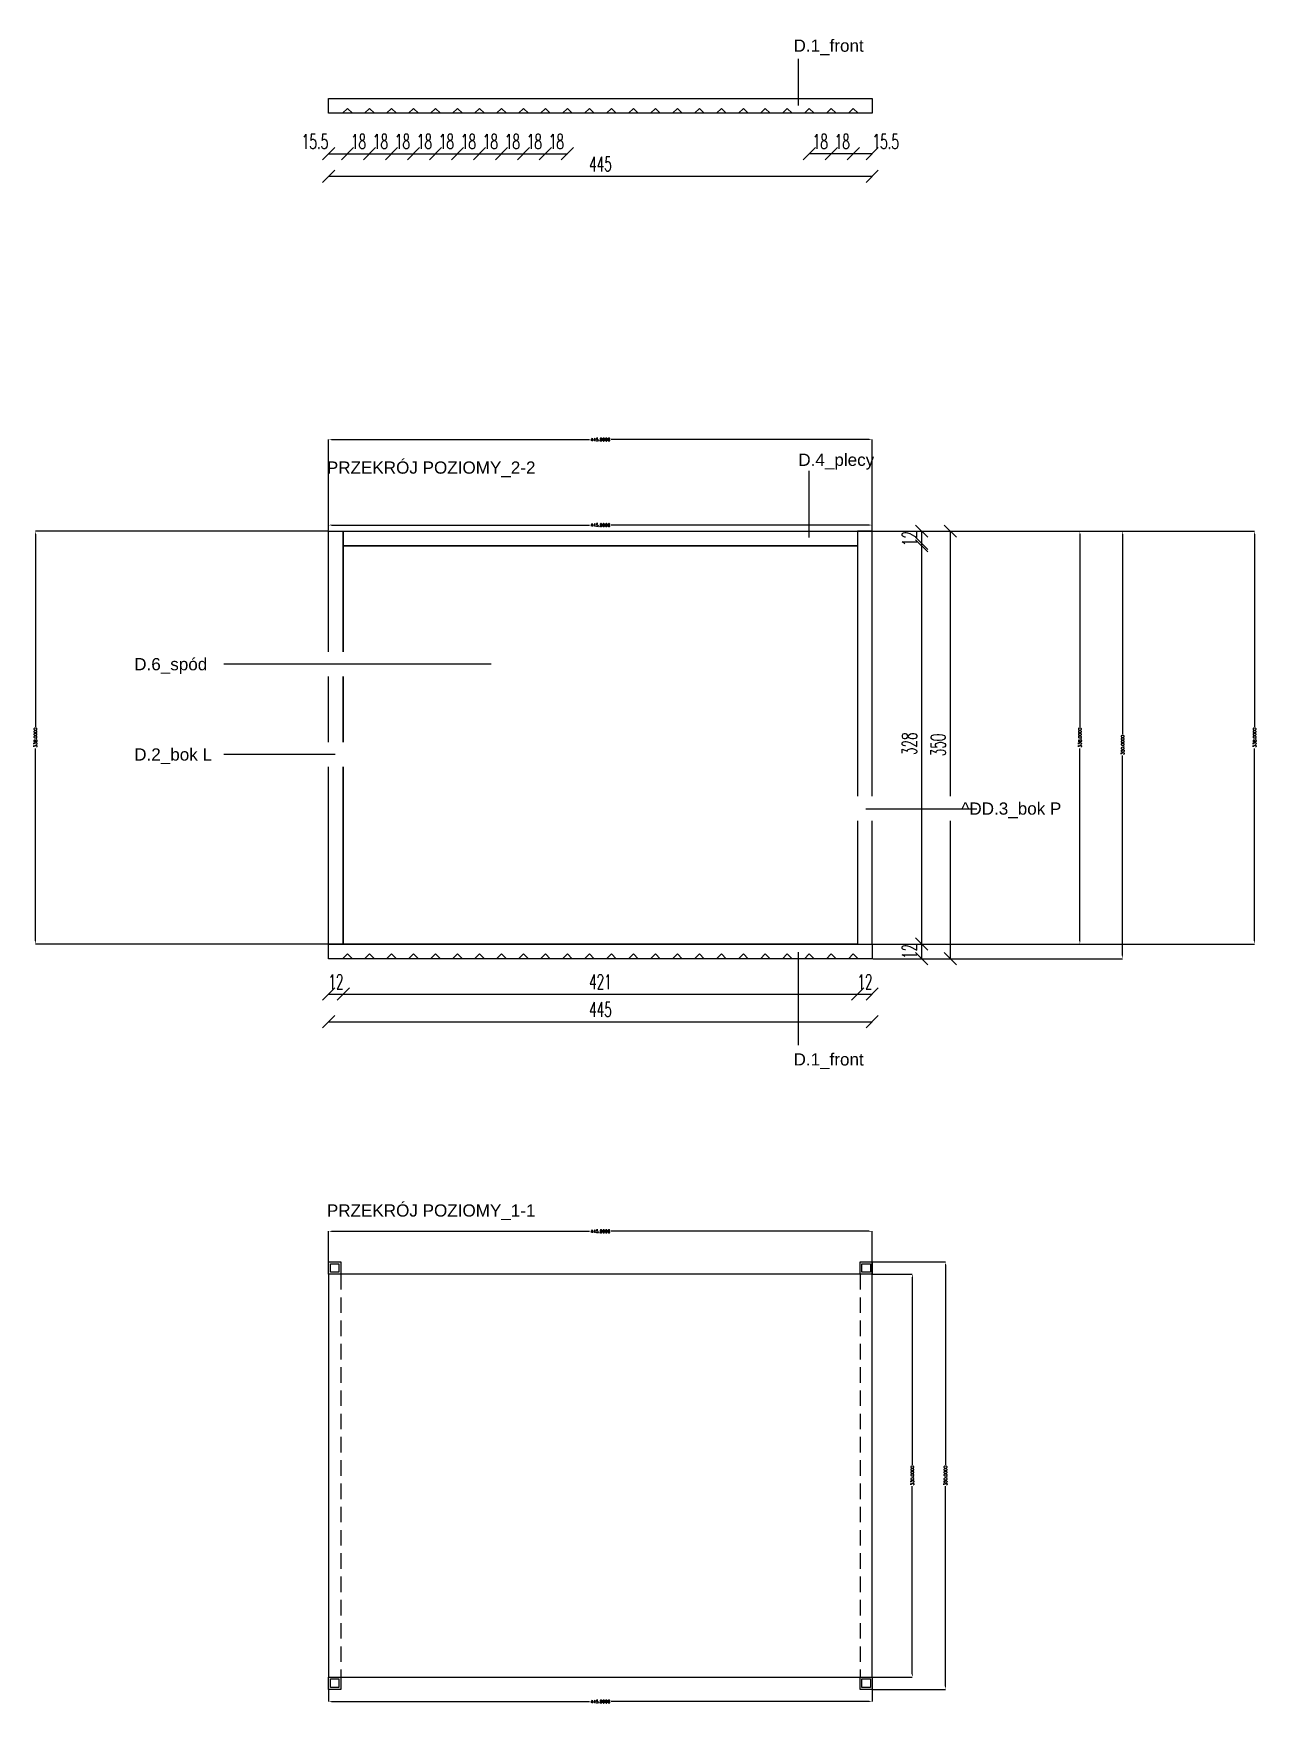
# Model space of a CAD drawing. Header units: millimetres. Extents: x -242 to 1157, y 0 to 2967.
# Drawn here: x -242 to 760, y 1600 to 2967 of the extents above; entities that cross this region are included whole.
import ezdxf

# ---------------------------------------------------------------- set-up
doc = ezdxf.new("R2010")
doc.units = ezdxf.units.MM
doc.linetypes.add('DASHED', pattern=[19.05, 12.7, -6.35])
for name, color, linetype in [('D - sklejka - przekrój', 30, 'Continuous'), ('D - sklejka - widok', 40, 'Continuous'), ('IN - wymiar', 142, 'Continuous'), ('M - stal - przekrój', 140, 'Continuous'), ('M - stal - widok', 150, 'Continuous'), ('O - opis', 94, 'Continuous')]:
    doc.layers.add(name, color=color, linetype=linetype)
doc.layers.add('DIMENSION', color=3, linetype='Continuous', lineweight=25)
doc.styles.add('BA_wymiarowanie', font='simplex.shx', dxfattribs={"width": 0.6})
doc.styles.get("Standard").update_dxf_attribs({"font": 'txt.shx'})
doc.dimstyles.new('H 50_MS', dxfattribs={"dimscale": 80, "dimtxt": 12, "dimasz": 10, "dimexe": 1.25, "dimexo": 0.625, "dimgap": 4, "dimtad": 1, "dimdec": 1, "dimrnd": 0.05, "dimzin": 9, "dimdsep": 46, "dimtxsty": 'BA_wymiarowanie', "dimblk": 'OBLIQUE', "dimcen": 0.2, "dimse1": 1, "dimse2": 1, "dimclrd": 256, "dimclrt": 256, "dimadec": 0, "dimazin": 0, "dimtfac": 1, "dimtdec": 1, "dimtix": 1, "dimtmove": 2, "dimatfit": 3, "dimldrblk": 'NONE', "dimfxl": 1, "dimarcsym": 0})
doc.dimstyles.get("Standard").update_dxf_attribs({"dimscale": 100, "dimtxt": 2.5, "dimasz": 2.5, "dimexe": 0, "dimexo": 0.5, "dimgap": 1, "dimtad": 0, "dimtoh": 1, "dimdec": 4, "dimzin": 0, "dimdsep": 46, "dimtxsty": 'Standard', "dimcen": 2.5, "dimadec": 0, "dimazin": 0, "dimtfac": 1, "dimtdec": 4, "dimtofl": 0, "dimtmove": 0, "dimatfit": 3, "dimfxl": 1, "dimtolj": 1, "dimtzin": 0, "dimarcsym": 0})

# ---------------------------------------------------------------- blocks, each defined once
blk = doc.blocks.new('_Oblique')
at = {"color": 0, "linetype": 'ByBlock', "lineweight": -2}
blk.add_line((-0.5, -0.5), (0.5, 0.5), dxfattribs=at)
blk = doc.blocks.new('*D28')
at = {"layer": 'Defpoints', "color": 0}
for p in [(0, 2190.7), (445, 2190.7), (445, 2157.8)]:
    blk.add_point(p, dxfattribs=at)
at = {"layer": 'IN - wymiar', "lineweight": -2}
blk.add_line((0, 2157.8), (445, 2157.8), dxfattribs=at)
at = {"layer": 'IN - wymiar', "lineweight": -2, "xscale": 10, "yscale": 10, "zscale": 10, "rotation": 180}
blk.add_blockref('_Oblique', (0, 2157.8), dxfattribs=at)
at = {"layer": 'IN - wymiar', "lineweight": -2, "xscale": 10, "yscale": 10, "zscale": 10}
blk.add_blockref('_Oblique', (445, 2157.8), dxfattribs=at)
at = {"layer": 'IN - wymiar', "insert": (222.5, 2167.8), "char_height": 12, "attachment_point": 5, "style": 'BA_wymiarowanie'}
blk.add_mtext('445', dxfattribs=at)
blk = doc.blocks.new('_None')
blk = doc.blocks.new('*D29')
at = {"layer": 'Defpoints', "color": 0}
for p in [(473.9, 2559.4), (473.9, 2209.4), (508.9, 2209.4)]:
    blk.add_point(p, dxfattribs=at)
at = {"layer": 'IN - wymiar', "lineweight": -2}
blk.add_line((508.9, 2559.4), (508.9, 2209.4), dxfattribs=at)
at = {"layer": 'IN - wymiar', "lineweight": -2, "xscale": 10, "yscale": 10, "zscale": 10}
for p, rotation in [((508.9, 2559.4), 90), ((508.9, 2209.4), 270)]:
    blk.add_blockref('_Oblique', p, dxfattribs=dict(at, rotation=rotation))
at = {"layer": 'IN - wymiar', "insert": (498.9, 2384.4), "char_height": 12, "attachment_point": 5, "rotation": 90, "style": 'BA_wymiarowanie'}
blk.add_mtext('350', dxfattribs=at)
blk = doc.blocks.new('*D33')
at = {"layer": 'Defpoints', "color": 0}
for p in [(0, 2245.5), (12, 2245.5), (12, 2180.5)]:
    blk.add_point(p, dxfattribs=at)
at = {"layer": 'IN - wymiar', "lineweight": -2}
blk.add_line((0, 2180.5), (12, 2180.5), dxfattribs=at)
at = {"layer": 'IN - wymiar', "lineweight": -2, "xscale": 10, "yscale": 10, "zscale": 10}
blk.add_blockref('_Oblique', (0, 2180.5), dxfattribs=at)
at = {"layer": 'IN - wymiar', "lineweight": -2, "xscale": 10, "yscale": 10, "zscale": 10, "rotation": 180}
blk.add_blockref('_Oblique', (12, 2180.5), dxfattribs=at)
at = {"layer": 'IN - wymiar', "insert": (6, 2190.5), "char_height": 12, "attachment_point": 5, "style": 'BA_wymiarowanie'}
blk.add_mtext('12', dxfattribs=at)
blk = doc.blocks.new('*D39')
at = {"layer": 'Defpoints', "color": 0}
for p in [(12, 2180.5), (433, 2180.5), (433, 2180.5)]:
    blk.add_point(p, dxfattribs=at)
at = {"layer": 'IN - wymiar', "lineweight": -2}
blk.add_line((12, 2180.5), (433, 2180.5), dxfattribs=at)
at = {"layer": 'IN - wymiar', "lineweight": -2, "xscale": 10, "yscale": 10, "zscale": 10, "rotation": 180}
blk.add_blockref('_Oblique', (12, 2180.5), dxfattribs=at)
at = {"layer": 'IN - wymiar', "lineweight": -2, "xscale": 10, "yscale": 10, "zscale": 10}
blk.add_blockref('_Oblique', (433, 2180.5), dxfattribs=at)
at = {"layer": 'IN - wymiar', "insert": (222.5, 2190.5), "char_height": 12, "attachment_point": 5, "style": 'BA_wymiarowanie'}
blk.add_mtext('421', dxfattribs=at)
blk = doc.blocks.new('*D40')
at = {"layer": 'Defpoints', "color": 0}
for p in [(433, 2180.5), (445, 2180.7), (445, 2180.5)]:
    blk.add_point(p, dxfattribs=at)
at = {"layer": 'IN - wymiar', "lineweight": -2}
blk.add_line((433, 2180.5), (445, 2180.5), dxfattribs=at)
at = {"layer": 'IN - wymiar', "lineweight": -2, "xscale": 10, "yscale": 10, "zscale": 10}
blk.add_blockref('_Oblique', (433, 2180.5), dxfattribs=at)
at = {"layer": 'IN - wymiar', "lineweight": -2, "xscale": 10, "yscale": 10, "zscale": 10, "rotation": 180}
blk.add_blockref('_Oblique', (445, 2180.5), dxfattribs=at)
at = {"layer": 'IN - wymiar', "insert": (439, 2190.5), "char_height": 12, "attachment_point": 5, "style": 'BA_wymiarowanie'}
blk.add_mtext('12', dxfattribs=at)
blk = doc.blocks.new('*D42')
at = {"layer": 'Defpoints', "color": 0}
for p in [(450.4, 2559.4), (433, 2547.4), (485.4, 2547.4)]:
    blk.add_point(p, dxfattribs=at)
at = {"layer": 'IN - wymiar', "lineweight": -2}
blk.add_line((485.4, 2559.4), (485.4, 2547.4), dxfattribs=at)
at = {"layer": 'IN - wymiar', "lineweight": -2, "xscale": 10, "yscale": 10, "zscale": 10}
for p, rotation in [((485.4, 2559.4), 270), ((485.4, 2547.4), 90)]:
    blk.add_blockref('_Oblique', p, dxfattribs=dict(at, rotation=rotation))
at = {"layer": 'IN - wymiar', "insert": (475.4, 2553.4), "char_height": 12, "attachment_point": 5, "rotation": 90, "style": 'BA_wymiarowanie'}
blk.add_mtext('12', dxfattribs=at)
blk = doc.blocks.new('*D43')
at = {"layer": 'Defpoints', "color": 0}
for p in [(450.4, 2549.4), (433, 2221.4), (485.4, 2221.4)]:
    blk.add_point(p, dxfattribs=at)
at = {"layer": 'IN - wymiar', "lineweight": -2}
blk.add_line((485.4, 2549.4), (485.4, 2221.4), dxfattribs=at)
at = {"layer": 'IN - wymiar', "lineweight": -2, "xscale": 10, "yscale": 10, "zscale": 10}
for p, rotation in [((485.4, 2549.4), 90), ((485.4, 2221.4), 270)]:
    blk.add_blockref('_Oblique', p, dxfattribs=dict(at, rotation=rotation))
at = {"layer": 'IN - wymiar', "insert": (475.4, 2385.4), "char_height": 12, "attachment_point": 5, "rotation": 90, "style": 'BA_wymiarowanie'}
blk.add_mtext('328', dxfattribs=at)
blk = doc.blocks.new('*D44')
at = {"layer": 'Defpoints', "color": 0}
for p in [(433, 2221.4), (433, 2209.4), (485.4, 2209.4)]:
    blk.add_point(p, dxfattribs=at)
at = {"layer": 'IN - wymiar', "lineweight": -2}
blk.add_line((485.4, 2221.4), (485.4, 2209.4), dxfattribs=at)
at = {"layer": 'IN - wymiar', "lineweight": -2, "xscale": 10, "yscale": 10, "zscale": 10}
for p, rotation in [((485.4, 2221.4), 270), ((485.4, 2209.4), 90)]:
    blk.add_blockref('_Oblique', p, dxfattribs=dict(at, rotation=rotation))
at = {"layer": 'IN - wymiar', "insert": (475.4, 2215.4), "char_height": 12, "attachment_point": 5, "rotation": 90, "style": 'BA_wymiarowanie'}
blk.add_mtext('12', dxfattribs=at)
blk = doc.blocks.new('*D45')
at = {"layer": 'Defpoints', "color": 0}
for p in [(0, 2882.9), (445, 2882.9), (445, 2850)]:
    blk.add_point(p, dxfattribs=at)
at = {"layer": 'IN - wymiar', "lineweight": -2}
blk.add_line((0, 2850), (445, 2850), dxfattribs=at)
at = {"layer": 'IN - wymiar', "lineweight": -2, "xscale": 10, "yscale": 10, "zscale": 10, "rotation": 180}
blk.add_blockref('_Oblique', (0, 2850), dxfattribs=at)
at = {"layer": 'IN - wymiar', "lineweight": -2, "xscale": 10, "yscale": 10, "zscale": 10}
blk.add_blockref('_Oblique', (445, 2850), dxfattribs=at)
at = {"layer": 'IN - wymiar', "insert": (222.5, 2860), "char_height": 12, "attachment_point": 5, "style": 'BA_wymiarowanie'}
blk.add_mtext('445', dxfattribs=at)
blk = doc.blocks.new('*D48')
at = {"layer": 'Defpoints', "color": 0}
for p in [(0, 2901.6), (15.5, 2905.6), (15.5, 2868.4)]:
    blk.add_point(p, dxfattribs=at)
at = {"layer": 'IN - wymiar', "lineweight": -2}
blk.add_line((0, 2868.4), (15.5, 2868.4), dxfattribs=at)
at = {"layer": 'IN - wymiar', "lineweight": -2, "xscale": 10, "yscale": 10, "zscale": 10, "rotation": 180}
blk.add_blockref('_Oblique', (0, 2868.4), dxfattribs=at)
at = {"layer": 'IN - wymiar', "lineweight": -2, "xscale": 10, "yscale": 10, "zscale": 10}
blk.add_blockref('_Oblique', (15.5, 2868.4), dxfattribs=at)
at = {"layer": 'IN - wymiar', "insert": (-11.1, 2878.4), "char_height": 12, "attachment_point": 5, "style": 'BA_wymiarowanie'}
blk.add_mtext('15.5', dxfattribs=at)
blk = doc.blocks.new('*D50')
at = {"layer": 'Defpoints', "color": 0}
for p in [(15.5, 2905.6), (33.5, 2905.6), (33.5, 2868.4)]:
    blk.add_point(p, dxfattribs=at)
at = {"layer": 'IN - wymiar', "lineweight": -2}
blk.add_line((15.5, 2868.4), (33.5, 2868.4), dxfattribs=at)
at = {"layer": 'IN - wymiar', "lineweight": -2, "xscale": 10, "yscale": 10, "zscale": 10, "rotation": 180}
blk.add_blockref('_Oblique', (15.5, 2868.4), dxfattribs=at)
at = {"layer": 'IN - wymiar', "lineweight": -2, "xscale": 10, "yscale": 10, "zscale": 10}
blk.add_blockref('_Oblique', (33.5, 2868.4), dxfattribs=at)
at = {"layer": 'IN - wymiar', "insert": (24.5, 2878.4), "char_height": 12, "attachment_point": 5, "style": 'BA_wymiarowanie'}
blk.add_mtext('18', dxfattribs=at)
blk = doc.blocks.new('*D51')
at = {"layer": 'Defpoints', "color": 0}
for p in [(33.5, 2905.6), (51.5, 2905.6), (51.5, 2868.4)]:
    blk.add_point(p, dxfattribs=at)
at = {"layer": 'IN - wymiar', "lineweight": -2}
blk.add_line((33.5, 2868.4), (51.5, 2868.4), dxfattribs=at)
at = {"layer": 'IN - wymiar', "lineweight": -2, "xscale": 10, "yscale": 10, "zscale": 10, "rotation": 180}
blk.add_blockref('_Oblique', (33.5, 2868.4), dxfattribs=at)
at = {"layer": 'IN - wymiar', "lineweight": -2, "xscale": 10, "yscale": 10, "zscale": 10}
blk.add_blockref('_Oblique', (51.5, 2868.4), dxfattribs=at)
at = {"layer": 'IN - wymiar', "insert": (42.5, 2878.4), "char_height": 12, "attachment_point": 5, "style": 'BA_wymiarowanie'}
blk.add_mtext('18', dxfattribs=at)
blk = doc.blocks.new('*D52')
at = {"layer": 'Defpoints', "color": 0}
for p in [(51.5, 2905.6), (69.5, 2905.6), (69.5, 2868.4)]:
    blk.add_point(p, dxfattribs=at)
at = {"layer": 'IN - wymiar', "lineweight": -2}
blk.add_line((51.5, 2868.4), (69.5, 2868.4), dxfattribs=at)
at = {"layer": 'IN - wymiar', "lineweight": -2, "xscale": 10, "yscale": 10, "zscale": 10, "rotation": 180}
blk.add_blockref('_Oblique', (51.5, 2868.4), dxfattribs=at)
at = {"layer": 'IN - wymiar', "lineweight": -2, "xscale": 10, "yscale": 10, "zscale": 10}
blk.add_blockref('_Oblique', (69.5, 2868.4), dxfattribs=at)
at = {"layer": 'IN - wymiar', "insert": (60.5, 2878.4), "char_height": 12, "attachment_point": 5, "style": 'BA_wymiarowanie'}
blk.add_mtext('18', dxfattribs=at)
blk = doc.blocks.new('*D53')
at = {"layer": 'Defpoints', "color": 0}
for p in [(69.5, 2905.6), (87.5, 2905.6), (87.5, 2868.4)]:
    blk.add_point(p, dxfattribs=at)
at = {"layer": 'IN - wymiar', "lineweight": -2}
blk.add_line((69.5, 2868.4), (87.5, 2868.4), dxfattribs=at)
at = {"layer": 'IN - wymiar', "lineweight": -2, "xscale": 10, "yscale": 10, "zscale": 10, "rotation": 180}
blk.add_blockref('_Oblique', (69.5, 2868.4), dxfattribs=at)
at = {"layer": 'IN - wymiar', "lineweight": -2, "xscale": 10, "yscale": 10, "zscale": 10}
blk.add_blockref('_Oblique', (87.5, 2868.4), dxfattribs=at)
at = {"layer": 'IN - wymiar', "insert": (78.5, 2878.4), "char_height": 12, "attachment_point": 5, "style": 'BA_wymiarowanie'}
blk.add_mtext('18', dxfattribs=at)
blk = doc.blocks.new('*D54')
at = {"layer": 'Defpoints', "color": 0}
for p in [(87.5, 2905.6), (105.5, 2905.6), (105.5, 2868.4)]:
    blk.add_point(p, dxfattribs=at)
at = {"layer": 'IN - wymiar', "lineweight": -2}
blk.add_line((87.5, 2868.4), (105.5, 2868.4), dxfattribs=at)
at = {"layer": 'IN - wymiar', "lineweight": -2, "xscale": 10, "yscale": 10, "zscale": 10, "rotation": 180}
blk.add_blockref('_Oblique', (87.5, 2868.4), dxfattribs=at)
at = {"layer": 'IN - wymiar', "lineweight": -2, "xscale": 10, "yscale": 10, "zscale": 10}
blk.add_blockref('_Oblique', (105.5, 2868.4), dxfattribs=at)
at = {"layer": 'IN - wymiar', "insert": (96.5, 2878.4), "char_height": 12, "attachment_point": 5, "style": 'BA_wymiarowanie'}
blk.add_mtext('18', dxfattribs=at)
blk = doc.blocks.new('*D55')
at = {"layer": 'Defpoints', "color": 0}
for p in [(105.5, 2905.6), (123.5, 2905.6), (123.5, 2868.4)]:
    blk.add_point(p, dxfattribs=at)
at = {"layer": 'IN - wymiar', "lineweight": -2}
blk.add_line((105.5, 2868.4), (123.5, 2868.4), dxfattribs=at)
at = {"layer": 'IN - wymiar', "lineweight": -2, "xscale": 10, "yscale": 10, "zscale": 10, "rotation": 180}
blk.add_blockref('_Oblique', (105.5, 2868.4), dxfattribs=at)
at = {"layer": 'IN - wymiar', "lineweight": -2, "xscale": 10, "yscale": 10, "zscale": 10}
blk.add_blockref('_Oblique', (123.5, 2868.4), dxfattribs=at)
at = {"layer": 'IN - wymiar', "insert": (114.5, 2878.4), "char_height": 12, "attachment_point": 5, "style": 'BA_wymiarowanie'}
blk.add_mtext('18', dxfattribs=at)
blk = doc.blocks.new('*D56')
at = {"layer": 'Defpoints', "color": 0}
for p in [(123.5, 2905.6), (141.5, 2905.6), (141.5, 2868.4)]:
    blk.add_point(p, dxfattribs=at)
at = {"layer": 'IN - wymiar', "lineweight": -2}
blk.add_line((123.5, 2868.4), (141.5, 2868.4), dxfattribs=at)
at = {"layer": 'IN - wymiar', "lineweight": -2, "xscale": 10, "yscale": 10, "zscale": 10, "rotation": 180}
blk.add_blockref('_Oblique', (123.5, 2868.4), dxfattribs=at)
at = {"layer": 'IN - wymiar', "lineweight": -2, "xscale": 10, "yscale": 10, "zscale": 10}
blk.add_blockref('_Oblique', (141.5, 2868.4), dxfattribs=at)
at = {"layer": 'IN - wymiar', "insert": (132.5, 2878.4), "char_height": 12, "attachment_point": 5, "style": 'BA_wymiarowanie'}
blk.add_mtext('18', dxfattribs=at)
blk = doc.blocks.new('*D57')
at = {"layer": 'Defpoints', "color": 0}
for p in [(141.5, 2905.6), (159.5, 2905.6), (159.5, 2868.4)]:
    blk.add_point(p, dxfattribs=at)
at = {"layer": 'IN - wymiar', "lineweight": -2}
blk.add_line((141.5, 2868.4), (159.5, 2868.4), dxfattribs=at)
at = {"layer": 'IN - wymiar', "lineweight": -2, "xscale": 10, "yscale": 10, "zscale": 10, "rotation": 180}
blk.add_blockref('_Oblique', (141.5, 2868.4), dxfattribs=at)
at = {"layer": 'IN - wymiar', "lineweight": -2, "xscale": 10, "yscale": 10, "zscale": 10}
blk.add_blockref('_Oblique', (159.5, 2868.4), dxfattribs=at)
at = {"layer": 'IN - wymiar', "insert": (150.5, 2878.4), "char_height": 12, "attachment_point": 5, "style": 'BA_wymiarowanie'}
blk.add_mtext('18', dxfattribs=at)
blk = doc.blocks.new('*D58')
at = {"layer": 'Defpoints', "color": 0}
for p in [(159.5, 2905.6), (177.5, 2905.6), (177.5, 2868.4)]:
    blk.add_point(p, dxfattribs=at)
at = {"layer": 'IN - wymiar', "lineweight": -2}
blk.add_line((159.5, 2868.4), (177.5, 2868.4), dxfattribs=at)
at = {"layer": 'IN - wymiar', "lineweight": -2, "xscale": 10, "yscale": 10, "zscale": 10, "rotation": 180}
blk.add_blockref('_Oblique', (159.5, 2868.4), dxfattribs=at)
at = {"layer": 'IN - wymiar', "lineweight": -2, "xscale": 10, "yscale": 10, "zscale": 10}
blk.add_blockref('_Oblique', (177.5, 2868.4), dxfattribs=at)
at = {"layer": 'IN - wymiar', "insert": (168.5, 2878.4), "char_height": 12, "attachment_point": 5, "style": 'BA_wymiarowanie'}
blk.add_mtext('18', dxfattribs=at)
blk = doc.blocks.new('*D59')
at = {"layer": 'Defpoints', "color": 0}
for p in [(177.5, 2905.6), (195.5, 2905.6), (195.5, 2868.4)]:
    blk.add_point(p, dxfattribs=at)
at = {"layer": 'IN - wymiar', "lineweight": -2}
blk.add_line((177.5, 2868.4), (195.5, 2868.4), dxfattribs=at)
at = {"layer": 'IN - wymiar', "lineweight": -2, "xscale": 10, "yscale": 10, "zscale": 10, "rotation": 180}
blk.add_blockref('_Oblique', (177.5, 2868.4), dxfattribs=at)
at = {"layer": 'IN - wymiar', "lineweight": -2, "xscale": 10, "yscale": 10, "zscale": 10}
blk.add_blockref('_Oblique', (195.5, 2868.4), dxfattribs=at)
at = {"layer": 'IN - wymiar', "insert": (186.5, 2878.4), "char_height": 12, "attachment_point": 5, "style": 'BA_wymiarowanie'}
blk.add_mtext('18', dxfattribs=at)
blk = doc.blocks.new('*D61')
at = {"layer": 'Defpoints', "color": 0}
for p in [(429.5, 2905.6), (445, 2901.6), (429.5, 2868.4)]:
    blk.add_point(p, dxfattribs=at)
at = {"layer": 'IN - wymiar', "lineweight": -2}
blk.add_line((445, 2868.4), (429.5, 2868.4), dxfattribs=at)
at = {"layer": 'IN - wymiar', "lineweight": -2, "xscale": 10, "yscale": 10, "zscale": 10, "rotation": 180}
blk.add_blockref('_Oblique', (429.5, 2868.4), dxfattribs=at)
at = {"layer": 'IN - wymiar', "lineweight": -2, "xscale": 10, "yscale": 10, "zscale": 10}
blk.add_blockref('_Oblique', (445, 2868.4), dxfattribs=at)
at = {"layer": 'IN - wymiar', "insert": (456.1, 2878.4), "char_height": 12, "attachment_point": 5, "style": 'BA_wymiarowanie'}
blk.add_mtext('15.5', dxfattribs=at)
blk = doc.blocks.new('*D62')
at = {"layer": 'Defpoints', "color": 0}
for p in [(411.5, 2905.6), (429.5, 2905.6), (411.5, 2868.4)]:
    blk.add_point(p, dxfattribs=at)
at = {"layer": 'IN - wymiar', "lineweight": -2}
blk.add_line((429.5, 2868.4), (411.5, 2868.4), dxfattribs=at)
at = {"layer": 'IN - wymiar', "lineweight": -2, "xscale": 10, "yscale": 10, "zscale": 10, "rotation": 180}
blk.add_blockref('_Oblique', (411.5, 2868.4), dxfattribs=at)
at = {"layer": 'IN - wymiar', "lineweight": -2, "xscale": 10, "yscale": 10, "zscale": 10}
blk.add_blockref('_Oblique', (429.5, 2868.4), dxfattribs=at)
at = {"layer": 'IN - wymiar', "insert": (420.5, 2878.4), "char_height": 12, "attachment_point": 5, "style": 'BA_wymiarowanie'}
blk.add_mtext('18', dxfattribs=at)
blk = doc.blocks.new('*D63')
at = {"layer": 'Defpoints', "color": 0}
for p in [(393.5, 2905.6), (411.5, 2905.6), (393.5, 2868.4)]:
    blk.add_point(p, dxfattribs=at)
at = {"layer": 'IN - wymiar', "lineweight": -2}
blk.add_line((411.5, 2868.4), (393.5, 2868.4), dxfattribs=at)
at = {"layer": 'IN - wymiar', "lineweight": -2, "xscale": 10, "yscale": 10, "zscale": 10, "rotation": 180}
blk.add_blockref('_Oblique', (393.5, 2868.4), dxfattribs=at)
at = {"layer": 'IN - wymiar', "lineweight": -2, "xscale": 10, "yscale": 10, "zscale": 10}
blk.add_blockref('_Oblique', (411.5, 2868.4), dxfattribs=at)
at = {"layer": 'IN - wymiar', "insert": (402.5, 2878.4), "char_height": 12, "attachment_point": 5, "style": 'BA_wymiarowanie'}
blk.add_mtext('18', dxfattribs=at)
blk = doc.blocks.new('*D73')
at = {"layer": 'Defpoints', "color": 0}
for p in [(445, 1951.2), (445, 1621.2), (477.8, 1621.2)]:
    blk.add_point(p, dxfattribs=at)
at = {"layer": 'DIMENSION', "color": 0, "lineweight": -2}
for p, q in [((445.5, 1951.2), (477.8, 1951.2)), ((477.8, 1948.7), (477.8, 1794.9)), ((477.8, 1623.7), (477.8, 1777.5)), ((445.5, 1621.2), (477.8, 1621.2))]:
    blk.add_line(p, q, dxfattribs=at)
at = {"layer": 'DIMENSION', "color": 0}
for points in [[(478.3, 1948.7), (477.4, 1948.7), (477.8, 1951.2)], [(477.4, 1623.7), (478.3, 1623.7), (477.8, 1621.2)]]:
    blk.add_solid(points, dxfattribs=at)
at = {"layer": 'DIMENSION', "color": 0, "insert": (477.8, 1786.2), "char_height": 2.5, "attachment_point": 5, "rotation": 90}
blk.add_mtext('\\A1;330.0000', dxfattribs=at)
blk = doc.blocks.new('*D80')
at = {"layer": 'Defpoints', "color": 0}
for p in [(445, 2559.4), (445, 2209.4), (650, 2209.4)]:
    blk.add_point(p, dxfattribs=at)
at = {"layer": 'DIMENSION', "color": 0, "lineweight": -2}
for p, q in [((445.5, 2559.4), (650, 2559.4)), ((650, 2556.9), (650, 2393.1)), ((650, 2211.9), (650, 2375.7)), ((445.5, 2209.4), (650, 2209.4))]:
    blk.add_line(p, q, dxfattribs=at)
at = {"layer": 'DIMENSION', "color": 0}
for points in [[(650.4, 2556.9), (649.6, 2556.9), (650, 2559.4)], [(649.6, 2211.9), (650.4, 2211.9), (650, 2209.4)]]:
    blk.add_solid(points, dxfattribs=at)
at = {"layer": 'DIMENSION', "color": 0, "insert": (650, 2384.4), "char_height": 2.5, "attachment_point": 5, "rotation": 90}
blk.add_mtext('\\A1;350.0000', dxfattribs=at)
blk = doc.blocks.new('*D83')
at = {"layer": 'Defpoints', "color": 0}
for p in [(445, 1961.2), (445, 1611.2), (505, 1611.2)]:
    blk.add_point(p, dxfattribs=at)
at = {"layer": 'DIMENSION', "color": 0, "lineweight": -2}
for p, q in [((445.5, 1961.2), (505, 1961.2)), ((505, 1958.7), (505, 1794.9)), ((505, 1613.7), (505, 1777.5)), ((445.5, 1611.2), (505, 1611.2))]:
    blk.add_line(p, q, dxfattribs=at)
at = {"layer": 'DIMENSION', "color": 0}
for points in [[(505.4, 1958.7), (504.6, 1958.7), (505, 1961.2)], [(504.6, 1613.7), (505.4, 1613.7), (505, 1611.2)]]:
    blk.add_solid(points, dxfattribs=at)
at = {"layer": 'DIMENSION', "color": 0, "insert": (505, 1786.2), "char_height": 2.5, "attachment_point": 5, "rotation": 90}
blk.add_mtext('\\A1;350.0000', dxfattribs=at)
blk = doc.blocks.new('*D84')
at = {"layer": 'Defpoints', "color": 0}
for p in [(445, 2559.4), (615, 2559.4), (445, 2221.4)]:
    blk.add_point(p, dxfattribs=at)
at = {"layer": 'DIMENSION', "color": 0, "lineweight": -2}
for p, q in [((445.5, 2559.4), (615, 2559.4)), ((615, 2556.9), (615, 2399.3)), ((615, 2223.9), (615, 2381.5)), ((445.5, 2221.4), (615, 2221.4))]:
    blk.add_line(p, q, dxfattribs=at)
at = {"layer": 'DIMENSION', "color": 0}
for points in [[(615.4, 2556.9), (614.6, 2556.9), (615, 2559.4)], [(614.6, 2223.9), (615.4, 2223.9), (615, 2221.4)]]:
    blk.add_solid(points, dxfattribs=at)
at = {"layer": 'DIMENSION', "color": 0, "insert": (615, 2390.4), "char_height": 2.5, "attachment_point": 5, "rotation": 90}
blk.add_mtext('\\A1;338.0000', dxfattribs=at)
blk = doc.blocks.new('*D87')
at = {"layer": 'Defpoints', "color": 0}
for p in [(0, 1611.2), (445, 1611.2), (445, 1601.2)]:
    blk.add_point(p, dxfattribs=at)
at = {"layer": 'DIMENSION', "color": 0, "lineweight": -2}
for p, q in [((0, 1610.7), (0, 1601.2)), ((2.5, 1601.2), (213.6, 1601.2)), ((442.5, 1601.2), (231.4, 1601.2)), ((445, 1610.7), (445, 1601.2))]:
    blk.add_line(p, q, dxfattribs=at)
at = {"layer": 'DIMENSION', "color": 0}
for points in [[(2.5, 1601.6), (2.5, 1600.8), (0, 1601.2)], [(442.5, 1600.8), (442.5, 1601.6), (445, 1601.2)]]:
    blk.add_solid(points, dxfattribs=at)
at = {"layer": 'DIMENSION', "color": 0, "insert": (222.5, 1601.2), "char_height": 2.5, "attachment_point": 5}
blk.add_mtext('\\A1;445.0000', dxfattribs=at)
blk = doc.blocks.new('*D89')
at = {"layer": 'Defpoints', "color": 0}
for p in [(433, 2559.4), (433, 2221.4), (758, 2221.4)]:
    blk.add_point(p, dxfattribs=at)
at = {"layer": 'DIMENSION', "color": 0, "lineweight": -2}
for p, q in [((433.5, 2559.4), (758, 2559.4)), ((758, 2556.9), (758, 2399.3)), ((758, 2223.9), (758, 2381.5)), ((433.5, 2221.4), (758, 2221.4))]:
    blk.add_line(p, q, dxfattribs=at)
at = {"layer": 'DIMENSION', "color": 0}
for points in [[(758.4, 2556.9), (757.6, 2556.9), (758, 2559.4)], [(757.6, 2223.9), (758.4, 2223.9), (758, 2221.4)]]:
    blk.add_solid(points, dxfattribs=at)
at = {"layer": 'DIMENSION', "color": 0, "insert": (758, 2390.4), "char_height": 2.5, "attachment_point": 5, "rotation": 90}
blk.add_mtext('\\A1;338.0000', dxfattribs=at)
blk = doc.blocks.new('*D97')
at = {"layer": 'Defpoints', "color": 0}
for p in [(445, 1986.2), (0, 1951.2), (445, 1951.2)]:
    blk.add_point(p, dxfattribs=at)
at = {"layer": 'DIMENSION', "color": 0, "lineweight": -2}
for p, q in [((0, 1951.7), (0, 1986.2)), ((2.5, 1986.2), (213.6, 1986.2)), ((442.5, 1986.2), (231.4, 1986.2)), ((445, 1951.7), (445, 1986.2))]:
    blk.add_line(p, q, dxfattribs=at)
at = {"layer": 'DIMENSION', "color": 0}
for points in [[(2.5, 1986.6), (2.5, 1985.8), (0, 1986.2)], [(442.5, 1985.8), (442.5, 1986.6), (445, 1986.2)]]:
    blk.add_solid(points, dxfattribs=at)
at = {"layer": 'DIMENSION', "color": 0, "insert": (222.5, 1986.2), "char_height": 2.5, "attachment_point": 5}
blk.add_mtext('\\A1;445.0000', dxfattribs=at)
blk = doc.blocks.new('*D100')
at = {"layer": 'Defpoints', "color": 0}
for p in [(0, 2559.4), (445, 2564.4), (445, 2559.4)]:
    blk.add_point(p, dxfattribs=at)
at = {"layer": 'DIMENSION', "color": 0, "lineweight": -2}
for p, q in [((0, 2559.9), (0, 2564.4)), ((2.5, 2564.4), (213.6, 2564.4)), ((442.5, 2564.4), (231.4, 2564.4)), ((445, 2559.9), (445, 2564.4))]:
    blk.add_line(p, q, dxfattribs=at)
at = {"layer": 'DIMENSION', "color": 0}
for points in [[(2.5, 2564.8), (2.5, 2564), (0, 2564.4)], [(442.5, 2564), (442.5, 2564.8), (445, 2564.4)]]:
    blk.add_solid(points, dxfattribs=at)
at = {"layer": 'DIMENSION', "color": 0, "insert": (222.5, 2564.4), "char_height": 2.5, "attachment_point": 5}
blk.add_mtext('\\A1;445.0000', dxfattribs=at)
blk = doc.blocks.new('*D106')
at = {"layer": 'Defpoints', "color": 0}
for p in [(0, 2559.4), (-240, 2221.4), (0, 2221.4)]:
    blk.add_point(p, dxfattribs=at)
at = {"layer": 'DIMENSION', "color": 0, "lineweight": -2}
for p, q in [((-0.5, 2559.4), (-240, 2559.4)), ((-240, 2556.9), (-240, 2399.3)), ((-240, 2223.9), (-240, 2381.5)), ((-0.5, 2221.4), (-240, 2221.4))]:
    blk.add_line(p, q, dxfattribs=at)
at = {"layer": 'DIMENSION', "color": 0}
for points in [[(-239.6, 2556.9), (-240.4, 2556.9), (-240, 2559.4)], [(-240.4, 2223.9), (-239.6, 2223.9), (-240, 2221.4)]]:
    blk.add_solid(points, dxfattribs=at)
at = {"layer": 'DIMENSION', "color": 0, "insert": (-240, 2390.4), "char_height": 2.5, "attachment_point": 5, "rotation": 90}
blk.add_mtext('\\A1;338.0000', dxfattribs=at)
blk = doc.blocks.new('*D109')
at = {"layer": 'Defpoints', "color": 0}
for p in [(445, 2634.4), (0, 2559.4), (445, 2559.4)]:
    blk.add_point(p, dxfattribs=at)
at = {"layer": 'DIMENSION', "color": 0, "lineweight": -2}
for p, q in [((0, 2559.9), (0, 2634.4)), ((2.5, 2634.4), (213.6, 2634.4)), ((442.5, 2634.4), (231.4, 2634.4)), ((445, 2559.9), (445, 2634.4))]:
    blk.add_line(p, q, dxfattribs=at)
at = {"layer": 'DIMENSION', "color": 0}
for points in [[(2.5, 2634.8), (2.5, 2634), (0, 2634.4)], [(442.5, 2634), (442.5, 2634.8), (445, 2634.4)]]:
    blk.add_solid(points, dxfattribs=at)
at = {"layer": 'DIMENSION', "color": 0, "insert": (222.5, 2634.4), "char_height": 2.5, "attachment_point": 5}
blk.add_mtext('\\A1;445.0000', dxfattribs=at)

msp = doc.modelspace()

# ---------------------------------------------------------------- linework, layer by layer
at = {"layer": 'D - sklejka - przekrój'}
for points in [[(0, 2913.5873), (445, 2913.5873), (445, 2901.5873), (0, 2901.5873)], [(0, 2559.4071), (12, 2559.4071), (12, 2221.4071), (0, 2221.4071)], [(12, 2559.4071), (433, 2559.4071), (433, 2547.4071), (12, 2547.4071)], [(445, 2559.4071), (433, 2559.4071), (433, 2221.4071), (445, 2221.4071)], [(0, 2221.4071), (445, 2221.4071), (445, 2209.4071), (0, 2209.4071)]]:
    msp.add_lwpolyline(points, close=True, dxfattribs=at)
for points in [[(11.5, 2901.5873), (15.5, 2905.5873), (19.5, 2901.5873)], [(29.5, 2901.5873), (33.5, 2905.5873), (37.5, 2901.5873)], [(47.5, 2901.5873), (51.5, 2905.5873), (55.5, 2901.5873)], [(65.5, 2901.5873), (69.5, 2905.5873), (73.5, 2901.5873)], [(83.5, 2901.5873), (87.5, 2905.5873), (91.5, 2901.5873)], [(101.5, 2901.5873), (105.5, 2905.5873), (109.5, 2901.5873)], [(119.5, 2901.5873), (123.5, 2905.5873), (127.5, 2901.5873)], [(137.5, 2901.5873), (141.5, 2905.5873), (145.5, 2901.5873)], [(155.5, 2901.5873), (159.5, 2905.5873), (163.5, 2901.5873)], [(173.5, 2901.5873), (177.5, 2905.5873), (181.5, 2901.5873)], [(191.5, 2901.5873), (195.5, 2905.5873), (199.5, 2901.5873)], [(209.5, 2901.5873), (213.5, 2905.5873), (217.5, 2901.5873)], [(235.5, 2901.5873), (231.5, 2905.5873), (227.5, 2901.5873)], [(253.5, 2901.5873), (249.5, 2905.5873), (245.5, 2901.5873)], [(271.5, 2901.5873), (267.5, 2905.5873), (263.5, 2901.5873)], [(289.5, 2901.5873), (285.5, 2905.5873), (281.5, 2901.5873)], [(307.5, 2901.5873), (303.5, 2905.5873), (299.5, 2901.5873)], [(325.5, 2901.5873), (321.5, 2905.5873), (317.5, 2901.5873)], [(343.5, 2901.5873), (339.5, 2905.5873), (335.5, 2901.5873)], [(361.5, 2901.5873), (357.5, 2905.5873), (353.5, 2901.5873)], [(379.5, 2901.5873), (375.5, 2905.5873), (371.5, 2901.5873)], [(397.5, 2901.5873), (393.5, 2905.5873), (389.5, 2901.5873)], [(415.5, 2901.5873), (411.5, 2905.5873), (407.5, 2901.5873)], [(433.5, 2901.5873), (429.5, 2905.5873), (425.5, 2901.5873)], [(11.5, 2209.4071), (15.5, 2213.4071), (19.5, 2209.4071)], [(29.5, 2209.4071), (33.5, 2213.4071), (37.5, 2209.4071)], [(47.5, 2209.4071), (51.5, 2213.4071), (55.5, 2209.4071)], [(65.5, 2209.4071), (69.5, 2213.4071), (73.5, 2209.4071)], [(83.5, 2209.4071), (87.5, 2213.4071), (91.5, 2209.4071)], [(101.5, 2209.4071), (105.5, 2213.4071), (109.5, 2209.4071)], [(119.5, 2209.4071), (123.5, 2213.4071), (127.5, 2209.4071)], [(137.5, 2209.4071), (141.5, 2213.4071), (145.5, 2209.4071)], [(155.5, 2209.4071), (159.5, 2213.4071), (163.5, 2209.4071)], [(173.5, 2209.4071), (177.5, 2213.4071), (181.5, 2209.4071)], [(191.5, 2209.4071), (195.5, 2213.4071), (199.5, 2209.4071)], [(209.5, 2209.4071), (213.5, 2213.4071), (217.5, 2209.4071)], [(235.5, 2209.4071), (231.5, 2213.4071), (227.5, 2209.4071)], [(253.5, 2209.4071), (249.5, 2213.4071), (245.5, 2209.4071)], [(271.5, 2209.4071), (267.5, 2213.4071), (263.5, 2209.4071)], [(289.5, 2209.4071), (285.5, 2213.4071), (281.5, 2209.4071)], [(307.5, 2209.4071), (303.5, 2213.4071), (299.5, 2209.4071)], [(325.5, 2209.4071), (321.5, 2213.4071), (317.5, 2209.4071)], [(343.5, 2209.4071), (339.5, 2213.4071), (335.5, 2209.4071)], [(361.5, 2209.4071), (357.5, 2213.4071), (353.5, 2209.4071)], [(379.5, 2209.4071), (375.5, 2213.4071), (371.5, 2209.4071)], [(397.5, 2209.4071), (393.5, 2213.4071), (389.5, 2209.4071)], [(415.5, 2209.4071), (411.5, 2213.4071), (407.5, 2209.4071)], [(433.5, 2209.4071), (429.5, 2213.4071), (425.5, 2209.4071)]]:
    msp.add_lwpolyline(points, dxfattribs=at)
at = {"layer": 'D - sklejka - widok'}
for points in [[(12, 2547.4071), (433, 2547.4071), (433, 2221.4071), (12, 2221.4071)], [(0, 1621.19824), (445, 1621.19824), (445, 1951.19824), (0, 1951.19824)]]:
    msp.add_lwpolyline(points, close=True, dxfattribs=at)
at = {"layer": 'M - stal - przekrój'}
for points in [[(0, 1961.19824), (10, 1961.19824), (10, 1951.19824), (0, 1951.19824)], [(1.5, 1959.69824), (8.5, 1959.69824), (8.5, 1952.69824), (1.5, 1952.69824)], [(435, 1961.19824), (445, 1961.19824), (445, 1951.19824), (435, 1951.19824)], [(436.5, 1959.69824), (443.5, 1959.69824), (443.5, 1952.69824), (436.5, 1952.69824)], [(0, 1621.19824), (10, 1621.19824), (10, 1611.19824), (0, 1611.19824)], [(1.5, 1619.69824), (8.5, 1619.69824), (8.5, 1612.69824), (1.5, 1612.69824)], [(435, 1621.19824), (445, 1621.19824), (445, 1611.19824), (435, 1611.19824)], [(436.5, 1619.69824), (443.5, 1619.69824), (443.5, 1612.69824), (436.5, 1612.69824)]]:
    msp.add_lwpolyline(points, close=True, dxfattribs=at)
at = {"layer": 'M - stal - widok', "linetype": 'DASHED'}
for points in [[(10, 1951.19824), (10, 1621.19824)], [(435, 1951.19824), (435, 1621.19824)]]:
    msp.add_lwpolyline(points, dxfattribs=at)

# ---------------------------------------------------------------- texts
at = {"layer": 'O - opis', "char_height": 10, "width": 230.3985874, "bg_fill": 2}
for s, insert, attachment_point in [('\\pxt19;{\\fArial|b0|i0|c0|p34;D.1_front}', (438.04928, 2961.93551), 3), ('{\\fArial|b0|i0|c0|p34;PRZEKRÓJ POZIOMY_2-2}', (-1.41259, 2616.48385), 1), ('\\pxt19;{\\fArial|b0|i0|c0|p34;D.1_front}', (438.04928, 2131.96627), 3), ('{\\fArial|b0|i0|c0|p34;PRZEKRÓJ POZIOMY_1-1}', (-1.41259, 2008.27499), 1)]:
    msp.add_mtext(s, dxfattribs=dict(at, insert=insert, attachment_point=attachment_point))

# ---------------------------------------------------------------- dimensions: what is measured, and where the dimension line sits
at = {"layer": 'DIMENSION'}
for base, p1, p2, picture, middle in [((445, 2564.4071), (0, 2559.4071), (445, 2559.4071), '*D100', (222.5, 2564.4071)), ((445, 1601.19824), (0, 1611.19824), (445, 1611.19824), '*D87', (222.5, 1601.19824))]:
    dim = msp.add_linear_dim(base=base, p1=p1, p2=p2, dimstyle='Standard', override={"dimscale": 1, "dimlfac": 1, "dimtxsty": 'Standard', "dimsah": 1, "dimtolj": 1}, dxfattribs=at)
    dim.commit()
    dim.dimension.update_dxf_attribs({"geometry": picture, "text_midpoint": middle})
for base, p1, p2, picture, middle in [((505, 1611.19824), (445, 1961.19824), (445, 1611.19824), '*D83', (505, 1786.19824)), ((477.83897, 1621.19824), (445, 1951.19824), (445, 1621.19824), '*D73', (477.83897, 1786.19824))]:
    dim = msp.add_linear_dim(base=base, p1=p1, p2=p2, angle=90, dimstyle='Standard', override={"dimscale": 1, "dimlfac": 1, "dimtxsty": 'Standard', "dimsah": 1, "dimtolj": 1}, dxfattribs=at)
    dim.commit()
    dim.dimension.update_dxf_attribs({"geometry": picture, "text_midpoint": middle})
at = {"layer": 'IN - wymiar'}
dim = msp.add_linear_dim(base=(15.5, 2868.39053), p1=(0, 2901.5873), p2=(15.5, 2905.5873), dimstyle='H 50_MS', override={"dimscale": 1, "dimlfac": 1, "dimtxsty": 'BA_wymiarowanie', "dimtmove": 1, "dimtolj": 0}, dxfattribs=at)
dim.commit()
dim.dimension.update_dxf_attribs({"geometry": '*D48', "text_midpoint": (-11.08971, 2868.39053), "dimtype": 160})
for base, p1, p2, picture, middle in [((33.5, 2868.39053), (15.5, 2905.5873), (33.5, 2905.5873), '*D50', (24.5, 2878.39053)), ((51.5, 2868.39053), (33.5, 2905.5873), (51.5, 2905.5873), '*D51', (42.5, 2878.39053)), ((69.5, 2868.39053), (51.5, 2905.5873), (69.5, 2905.5873), '*D52', (60.5, 2878.39053)), ((87.5, 2868.39053), (69.5, 2905.5873), (87.5, 2905.5873), '*D53', (78.5, 2878.39053)), ((105.5, 2868.39053), (87.5, 2905.5873), (105.5, 2905.5873), '*D54', (96.5, 2878.39053)), ((123.5, 2868.39053), (105.5, 2905.5873), (123.5, 2905.5873), '*D55', (114.5, 2878.39053)), ((141.5, 2868.39053), (123.5, 2905.5873), (141.5, 2905.5873), '*D56', (132.5, 2878.39053)), ((159.5, 2868.39053), (141.5, 2905.5873), (159.5, 2905.5873), '*D57', (150.5, 2878.39053)), ((177.5, 2868.39053), (159.5, 2905.5873), (177.5, 2905.5873), '*D58', (168.5, 2878.39053)), ((195.5, 2868.39053), (177.5, 2905.5873), (195.5, 2905.5873), '*D59', (186.5, 2878.39053)), ((445, 2850), (0, 2882.85714), (445, 2882.85714), '*D45', (222.5, 2860)), ((12, 2180.47853), (0, 2245.47853), (12, 2245.47853), '*D33', (6, 2190.47853)), ((445, 2157.8198), (0, 2190.67695), (445, 2190.67695), '*D28', (222.5, 2167.8198)), ((433, 2180.47853), (12, 2180.47853), (433, 2180.47853), '*D39', (222.5, 2190.47853)), ((445, 2180.48529), (433, 2180.48529), (445, 2180.72853), '*D40', (439, 2190.48529))]:
    dim = msp.add_linear_dim(base=base, p1=p1, p2=p2, dimstyle='H 50_MS', override={"dimscale": 1, "dimlfac": 1, "dimtxsty": 'BA_wymiarowanie', "dimtmove": 1, "dimtolj": 0}, dxfattribs=at)
    dim.commit()
    dim.dimension.update_dxf_attribs({"geometry": picture, "text_midpoint": middle})
for base, p1, p2, angle, picture, middle in [((393.5, 2868.39053), (411.5, 2905.5873), (393.5, 2905.5873), 180, '*D63', (402.5, 2878.39053)), ((411.5, 2868.39053), (429.5, 2905.5873), (411.5, 2905.5873), 180, '*D62', (420.5, 2878.39053)), ((485.35714, 2547.4071), (450.35714, 2559.4071), (433, 2547.4071), 270, '*D42', (475.35714, 2553.4071)), ((508.92857, 2209.4071), (473.92857, 2559.4071), (473.92857, 2209.4071), 270, '*D29', (498.92857, 2384.4071)), ((485.35714, 2209.4071), (433, 2221.4071), (433, 2209.4071), 270, '*D44', (475.35714, 2215.4071))]:
    dim = msp.add_linear_dim(base=base, p1=p1, p2=p2, angle=angle, dimstyle='H 50_MS', override={"dimscale": 1, "dimlfac": 1, "dimtxsty": 'BA_wymiarowanie', "dimtmove": 1, "dimtolj": 0}, dxfattribs=at)
    dim.commit()
    dim.dimension.update_dxf_attribs({"geometry": picture, "text_midpoint": middle})
dim = msp.add_linear_dim(base=(429.5, 2868.39053), p1=(445, 2901.5873), p2=(429.5, 2905.5873), angle=180, dimstyle='H 50_MS', override={"dimscale": 1, "dimlfac": 1, "dimtxsty": 'BA_wymiarowanie', "dimtmove": 1, "dimtolj": 0}, dxfattribs=at)
dim.commit()
dim.dimension.update_dxf_attribs({"geometry": '*D61', "text_midpoint": (456.08971, 2868.39053), "dimtype": 160})

# ---------------------------------------------------------------- next in the draw order: linework, layer by layer
at = {"layer": 'O - opis'}
for points in [[(384.73667, 2907.79089), (384.73667, 2946.22122)], [(384.73667, 2138.65675), (384.73667, 2214.65184)]]:
    msp.add_lwpolyline(points, dxfattribs=at)

# ---------------------------------------------------------------- next in the draw order: texts
at = {"layer": 'O - opis', "char_height": 10, "width": 230.3985874, "bg_fill": 2}
for s, insert, attachment_point in [('\\pxt19;{\\fArial|b0|i0|c0|p34;D.4_plecy}', (446.62071, 2622.85913), 3), ('{\\fArial|b0|i0|c0|p34;D.6_spód}', (-159.12071, 2455.5377), 1), ('{\\fArial|b0|i0|c0|p34;D.2_bok L}', (-159.12071, 2381.60913), 1), ('{\\fArial|b0|i0|c0|p34;^DD.3_bok P}', (599.835, 2337.32341), 3)]:
    msp.add_mtext(s, dxfattribs=dict(at, insert=insert, attachment_point=attachment_point))

# ---------------------------------------------------------------- next in the draw order: dimensions: what is measured, and where the dimension line sits
at = {"layer": 'DIMENSION'}
dim = msp.add_linear_dim(base=(445, 1986.19824), p1=(0, 1951.19824), p2=(445, 1951.19824), dimstyle='Standard', override={"dimscale": 1, "dimlfac": 1, "dimtxsty": 'Standard', "dimsah": 1, "dimtolj": 1}, dxfattribs=at)
dim.commit()
dim.dimension.update_dxf_attribs({"geometry": '*D97', "text_midpoint": (222.5, 1986.19824)})

# ---------------------------------------------------------------- next in the draw order: linework, layer by layer
at = {"layer": 'O - opis'}
for points in [[(393.3081, 2554.19549), (393.3081, 2608.79866)], [(-85.6799, 2450.85846), (133.05626, 2450.85846)], [(-85.6799, 2376.92989), (5.32539, 2376.92989)], [(530.6799, 2331.92989), (439.67461, 2331.92989)]]:
    msp.add_lwpolyline(points, dxfattribs=at)

# ---------------------------------------------------------------- next in the draw order: dimensions: what is measured, and where the dimension line sits
at = {"layer": 'DIMENSION'}
for base, p1, p2, angle, picture, middle in [((445, 2634.4071), (0, 2559.4071), (445, 2559.4071), 0, '*D109', (222.5, 2634.4071)), ((-240, 2221.4071), (0, 2559.4071), (0, 2221.4071), 90, '*D106', (-240, 2390.4071)), ((758, 2221.4071), (433, 2559.4071), (433, 2221.4071), 270, '*D89', (758, 2390.4071)), ((650, 2209.4071), (445, 2559.4071), (445, 2209.4071), 90, '*D80', (650, 2384.4071)), ((615, 2559.4071), (445, 2221.4071), (445, 2559.4071), 90, '*D84', (615, 2390.4071))]:
    dim = msp.add_linear_dim(base=base, p1=p1, p2=p2, angle=angle, dimstyle='Standard', override={"dimscale": 1, "dimlfac": 1, "dimtxsty": 'Standard', "dimsah": 1, "dimtolj": 1}, dxfattribs=at)
    dim.commit()
    dim.dimension.update_dxf_attribs({"geometry": picture, "text_midpoint": middle})
at = {"layer": 'IN - wymiar'}
dim = msp.add_linear_dim(base=(485.35714, 2221.4071), p1=(450.35714, 2549.4071), p2=(433, 2221.4071), angle=270, dimstyle='H 50_MS', override={"dimscale": 1, "dimlfac": 1, "dimtxsty": 'BA_wymiarowanie', "dimtmove": 1, "dimtolj": 0}, dxfattribs=at)
dim.commit()
dim.dimension.update_dxf_attribs({"geometry": '*D43', "text_midpoint": (475.35714, 2385.4071)})

doc.saveas('drawing.dxf')
